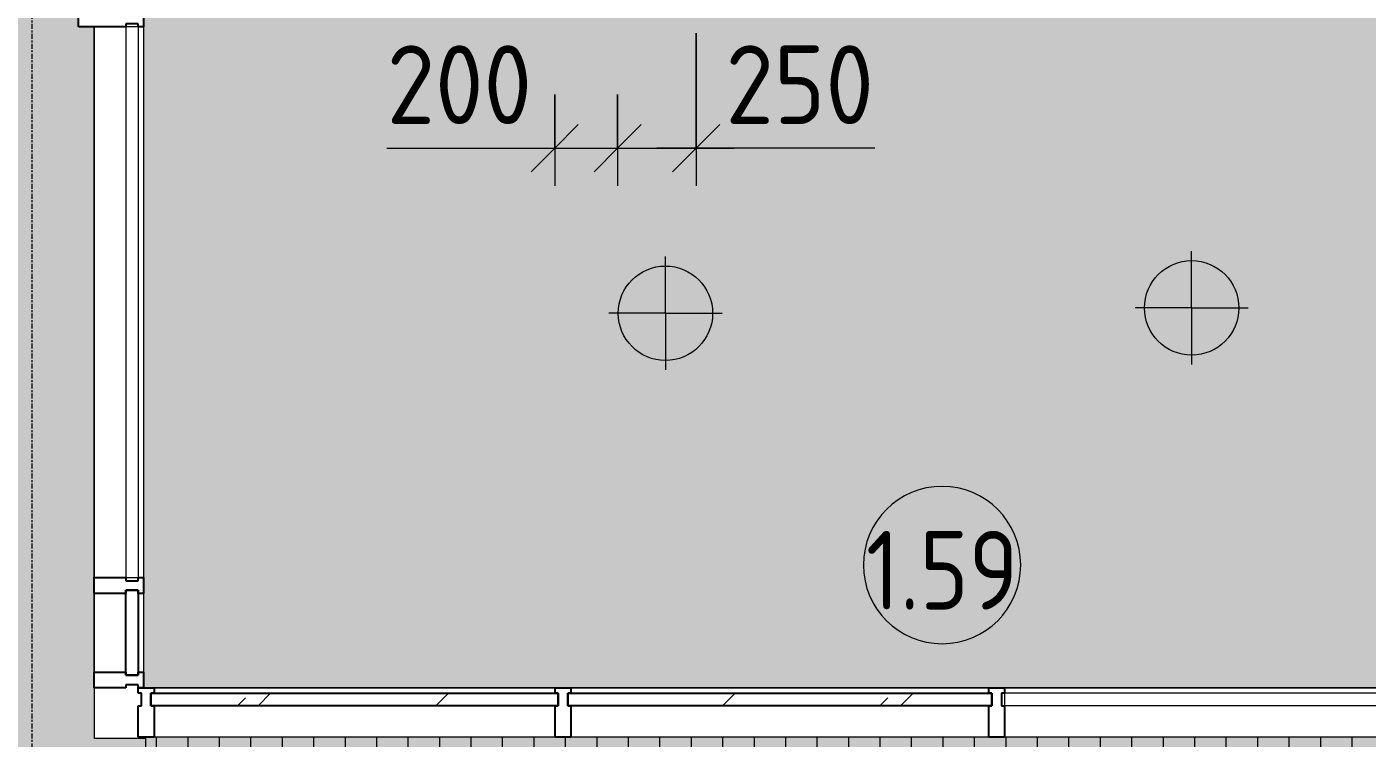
# Model space of a CAD drawing. Header units: millimetres. Extents: x 81610 to 276841, y -8553 to 29000.
# Drawn here: x 110693 to 114953, y 16290 to 18550 of the extents above; entities that cross this region are included whole.
import ezdxf

# ---------------------------------------------------------------- set-up
doc = ezdxf.new("R2010")
doc.units = ezdxf.units.MM
doc.linetypes.add('Осевая', pattern=[31.75, 6.35, -4.7625, 15.875, -4.7625])
for name, color, linetype, lineweight in [('A-ANNO-DIMS', 7, 'Continuous', 9), ('A-ANNO-DIMS-100', 7, 'Continuous', 9), ('A-ANNO-NOTE', 7, 'Continuous', 9), ('A-AREA-IDEN', 7, 'Continuous', 9), ('A-CLNG-PATT', 7, 'Continuous', 9), ('A-GLAZ-CURT', 7, 'Continuous', 9), ('A-GLAZ-CURT-1', 7, 'Continuous', 25), ('A-GLAZ-CWMG', 7, 'Continuous', 9), ('A-GLAZ-CWMG-1', 7, 'Continuous', 25), ('Оси-2', 7, 'Осевая', 9)]:
    doc.layers.add(name, color=color, linetype=linetype, lineweight=lineweight)
doc.layers.add('A-CLNG-1', color=7, linetype='Continuous', lineweight=9, true_color=0xeaeaea)
doc.layers.add('I-WALL-1', color=7, linetype='Continuous', lineweight=9, true_color=0x535353)
doc.layers.add('A-CLNG-PATT-1', color=7, linetype='Continuous', lineweight=9, transparency=1)
doc.styles.add('GOST Common', font='GOST_Common.ttf', dxfattribs={"width": 0.9, "height": 250})
doc.styles.add('ISOCPEUR', font='isocpeur.ttf', dxfattribs={"width": 0.9, "height": 250})
doc.dimstyles.new('ISO-2_5_0_9К_БОЛЬШОЙ_1', dxfattribs={"dimscale": 304.8, "dimtxt": 248.995294, "dimasz": 0.492126, "dimexe": 0.393701, "dimexo": 0.984252, "dimgap": 0, "dimtad": 1, "dimdec": 0, "dimrnd": 10, "dimzin": 0, "dimdsep": 46, "dimtxsty": 'ISOCPEUR', "dimblk1": 'OBLIQUE', "dimblk2": 'OBLIQUE', "dimsah": 1, "dimcen": 0.09, "dimdle": 0.393701, "dimazin": 0, "dimtfac": 1, "dimtdec": 4, "dimtix": 1, "dimtmove": 1, "dimatfit": 3, "dimfxl": 1, "dimtvp": 1, "dimtolj": 1, "dimtzin": 0, "dimarcsym": 2})

# ---------------------------------------------------------------- blocks, each defined once
blk = doc.blocks.new('Прямоугольный импост - Импост структурный с накладкой - 160мм Темный-32472260-Сводный план потолков 1 этажа в осях 23-33')
at = {"layer": 'A-GLAZ-CWMG'}
for p, q in [((112372, 16450), (111097, 16450)), ((112372, 16293), (111097, 16293))]:
    blk.add_line(p, q, dxfattribs=at)
blk = doc.blocks.new('Прямоугольный импост - Импост структурный с накладкой - 160мм Темный-30756008-Сводный план потолков 1 этажа в осях 23-33')
at = {"layer": 'A-GLAZ-CWMG-1'}
for p, q in [((0, 17), (-50, 17)), ((-50, 17), (-50, 0)), ((-50, 0), (-40, 0)), ((-40, 0), (-40, -40)), ((-10, 0), (0, 0)), ((-10, -40), (-10, 0)), ((0, 0), (0, 17)), ((-40, -40), (-50, -40)), ((-50, -40), (-50, -140)), ((0, -40), (-10, -40)), ((0, -140), (0, -40)), ((-50, -140), (0, -140))]:
    blk.add_line(p, q, dxfattribs=at)
blk = doc.blocks.new('Системная панель - Стекло - 40мм-32472403-Сводный план потолков 1 этажа в осях 23-33')
at = {"layer": 'A-GLAZ-CURT'}
h = blk.add_hatch(dxfattribs=at)
h.set_pattern_fill('FP_17', color=256, style=0, pattern_type=2)
h.set_pattern_definition([(225, (113186.22, 16333), (282.8427, -282.8427), [200, -600]), (225, (113386.22, 16433), (282.8427, -282.8427), [600, -200]), (225, (112986.22, 16533), (282.8427, -282.8427), [200, -600])])
h.paths.add_polyline_path([(-674.2, 40), (-674.2, 0), (674.2, 0), (674.2, 40), (280.7, 40)])
at = {"layer": 'A-GLAZ-CURT-1'}
for p, q in [((-674.2, 0), (-674.2, 40)), ((-674.2, 40), (674.2, 40)), ((674.2, 0), (-674.2, 0)), ((674.2, 40), (674.2, 0))]:
    blk.add_line(p, q, dxfattribs=at)
blk = doc.blocks.new('Прямоугольный импост - Импост структурный с накладкой - 160мм Темный-32472297-Сводный план потолков 1 этажа в осях 23-33')
at = {"layer": 'A-GLAZ-CWMG'}
for p, q in [((115550.4, 16450), (113800.4, 16450)), ((115550.4, 16293), (113800.4, 16293))]:
    blk.add_line(p, q, dxfattribs=at)
blk = doc.blocks.new('Прямоугольный импост - Импост структурный с накладкой - 160мм Темный-30755591-Сводный план потолков 1 этажа в осях 23-33')
at = {"layer": 'A-GLAZ-CWMG-1'}
for p, q in [((25, 17), (-25, 17)), ((-25, 17), (-25, 0)), ((-25, 0), (-15, 0)), ((-15, 0), (-15, -40)), ((15, 0), (25, 0)), ((15, -40), (15, 0)), ((25, 0), (25, 17)), ((-15, -40), (-25, -40)), ((-25, -40), (-25, -140)), ((25, -40), (15, -40)), ((25, -140), (25, -40)), ((-25, -140), (25, -140))]:
    blk.add_line(p, q, dxfattribs=at)
blk = doc.blocks.new('Прямоугольный импост - Импост структурный с накладкой - 160мм Темный-32356295-Сводный план потолков 1 этажа в осях 23-33')
at = {"layer": 'A-GLAZ-CWMG-1'}
for p, q in [((0, 140), (-50, 140)), ((-50, 140), (-50, 40)), ((0, 40), (0, 140)), ((-50, 40), (-40, 40)), ((-40, 0), (-50, 0)), ((-50, 0), (-50, -17)), ((-40, 40), (-40, 0)), ((-10, 0), (-10, 40)), ((-10, 40), (0, 40)), ((0, 0), (-10, 0)), ((0, -17), (0, 0)), ((-50, -17), (0, -17))]:
    blk.add_line(p, q, dxfattribs=at)
blk = doc.blocks.new('Системная панель - Стекло - 40мм-32356190-Сводный план потолков 1 этажа в осях 23-33')
at = {"layer": 'A-GLAZ-CURT-1'}
for p, q in [((-135, -40), (-135, 0)), ((-135, 0), (135, 0)), ((135, 0), (135, -40)), ((135, -40), (-135, -40))]:
    blk.add_line(p, q, dxfattribs=at)
blk = doc.blocks.new('Прямоугольный импост - Импост структурный с накладкой - 160мм Темный-32356291-Сводный план потолков 1 этажа в осях 23-33')
at = {"layer": 'A-GLAZ-CWMG-1'}
for p, q in [((25, 140), (-25, 140)), ((-25, 140), (-25, 40)), ((25, 40), (25, 140)), ((-25, 40), (-15, 40)), ((-15, 0), (-25, 0)), ((-25, 0), (-25, -17)), ((-15, 40), (-15, 0)), ((15, 0), (15, 40)), ((15, 40), (25, 40)), ((25, 0), (15, 0)), ((25, -17), (25, 0)), ((-25, -17), (25, -17))]:
    blk.add_line(p, q, dxfattribs=at)
blk = doc.blocks.new('Системная панель - Стекло - 40мм-32472267-Сводный план потолков 1 этажа в осях 23-33')
at = {"layer": 'A-GLAZ-CURT'}
h = blk.add_hatch(dxfattribs=at)
h.set_pattern_fill('FP_29', color=256, style=0, pattern_type=2)
h.set_pattern_definition([(225, (111834.5, 16333), (282.8427, -282.8427), [200, -600]), (225, (112034.5, 16433), (282.8427, -282.8427), [600, -200]), (225, (111634.5, 16533), (282.8427, -282.8427), [200, -600])])
h.paths.add_polyline_path([(-647.5, 40), (-647.5, 0), (647.5, 0), (647.5, 40), (-397.7, 40)])
at = {"layer": 'A-GLAZ-CURT-1'}
for p, q in [((-647.5, 0), (-647.5, 40)), ((-647.5, 40), (647.5, 40)), ((647.5, 0), (-647.5, 0)), ((647.5, 40), (647.5, 0))]:
    blk.add_line(p, q, dxfattribs=at)
blk = doc.blocks.new('Прямоугольный импост - Импост структурный с накладкой - 160мм Темный-32472299-Сводный план потолков 1 этажа в осях 23-33')
at = {"layer": 'A-GLAZ-CWMG'}
for p, q in [((113750.4, 16450), (112422, 16450)), ((113750.4, 16293), (112422, 16293))]:
    blk.add_line(p, q, dxfattribs=at)
blk = doc.blocks.new('Прямоугольный импост - Импост структурный с накладкой - 190мм-32819424-Сводный план потолков 1 этажа в осях 23-33')
at = {"layer": 'A-GLAZ-CWMG-1'}
for p, q in [((-50, 40), (-50, 190)), ((-50, 190), (0, 190)), ((-40, 40), (-50, 40)), ((-50, 0), (-40, 0)), ((-50, -17), (-50, 0)), ((-40, 0), (-40, 40)), ((0, 40), (-10, 40)), ((-10, 40), (-10, 0)), ((-10, 0), (0, 0)), ((0, -17), (-50, -17)), ((0, -3), (0, -17))]:
    blk.add_line(p, q, dxfattribs=at)
blk = doc.blocks.new('Прямоугольный импост - Импост структурный с накладкой - 160мм Темный-32356292-Сводный план потолков 1 этажа в осях 23-33')
at = {"layer": 'A-GLAZ-CWMG'}
for p, q in [((110907, 18550), (110907, 16800)), ((111047, 18550), (111007, 18550)), ((111007, 18550), (111007, 16800)), ((111047, 18550), (111047, 16800)), ((111064, 18550), (111064, 16800)), ((111007, 16800), (111047, 16800))]:
    blk.add_line(p, q, dxfattribs=at)
blk = doc.blocks.new('Прямоугольный импост - Импост структурный с накладкой - 160мм Темный-30755837-Сводный план потолков 1 этажа в осях 23-33')
at = {"layer": 'A-GLAZ-CWMG'}
for p, q in [((110907, 16750), (110907, 16500)), ((111064, 16750), (111064, 16500))]:
    blk.add_line(p, q, dxfattribs=at)
blk = doc.blocks.new('Прямоугольный импост - Импост структурный с накладкой - 160мм Темный-V11-Сводный план потолков 1 этажа в осях 23-33')
at = {"layer": 'A-GLAZ-CWMG'}
for p, q in [((115550.4, 16450), (113800.4, 16450)), ((113800.4, 16433), (113800.4, 16393)), ((115550.4, 16433), (113800.4, 16433)), ((115550.4, 16393), (115550.4, 16433)), ((115550.4, 16393), (113800.4, 16393)), ((115550.4, 16293), (113800.4, 16293))]:
    blk.add_line(p, q, dxfattribs=at)
blk = doc.blocks.new('Прямоугольный импост - Импост структурный с накладкой - 160мм Темный-32472301-Сводный план потолков 1 этажа в осях 23-33')
at = {"layer": 'A-GLAZ-CWMG'}
for p, q in [((113750.4, 16450), (112422, 16450)), ((113750.4, 16293), (112422, 16293))]:
    blk.add_line(p, q, dxfattribs=at)
blk = doc.blocks.new('Прямоугольный импост - Импост структурный с накладкой - 160мм Темный-32472265-Сводный план потолков 1 этажа в осях 23-33')
at = {"layer": 'A-GLAZ-CWMG'}
for p, q in [((112372, 16450), (111097, 16450)), ((112372, 16293), (111097, 16293))]:
    blk.add_line(p, q, dxfattribs=at)
blk = doc.blocks.new('Марка_Помещения - Номер-25198446-Сводный план потолков 1 этажа в осях 23-33')
at = {"layer": 'A-AREA-IDEN'}
for start, end in [(360, 180), (180, 360)]:
    blk.add_arc((0, 0), 2.5, start, end, dxfattribs=at)
blk = doc.blocks.new('DIMBLOCK34-Сводный план потолков 1 этажа в осях 23-33')
at = {"layer": 'A-ANNO-DIMS-100'}
for p, q in [((112370.4, 18335), (112370.4, 18044.5)), ((112370.4, 18164.5), (112370.4, 18335)), ((112570.4, 18335), (112570.4, 18044.5)), ((112570.4, 18164.5), (112570.4, 18335)), ((111836.5, 18164.5), (112410.6, 18164.5)), ((112250.4, 18164.5), (112570.4, 18164.5)), ((112410.6, 18164.5), (112470.4, 18164.5))]:
    blk.add_line(p, q, dxfattribs=at)
at = {"layer": 'A-ANNO-DIMS-100', "lineweight": 20}
for p, q in [((112370.4, 18164.5), (112445.4, 18239.5)), ((112570.4, 18164.5), (112645.4, 18239.5)), ((112370.4, 18164.5), (112295.4, 18089.5)), ((112570.4, 18164.5), (112495.4, 18089.5))]:
    blk.add_line(p, q, dxfattribs=at)
at = {"layer": 'A-ANNO-DIMS-100', "color": 0, "insert": (111836.5, 18491.1), "char_height": 250, "width": 568.858, "attachment_point": 1, "line_spacing_factor": 1.149209, "style": 'ISOCPEUR'}
blk.add_mtext('200', dxfattribs=at)
blk = doc.blocks.new('_Oblique')
at = {"color": 0, "linetype": 'ByBlock', "lineweight": -2}
blk.add_line((-0.5, -0.5), (0.5, 0.5), dxfattribs=at)
blk = doc.blocks.new('DIMBLOCK35-Сводный план потолков 1 этажа в осях 23-33')
at = {"layer": 'A-ANNO-DIMS-100'}
for p, q in [((112820.4, 18530), (112820.4, 18044.5)), ((112820.4, 18164.5), (112820.4, 18530)), ((112570.4, 18335), (112570.4, 18044.5)), ((112570.4, 18164.5), (112570.4, 18335)), ((112570.4, 18164.5), (112940.4, 18164.5)), ((112813.4, 18164.5), (112695.4, 18164.5)), ((113387.5, 18164.5), (112813.4, 18164.5))]:
    blk.add_line(p, q, dxfattribs=at)
at = {"layer": 'A-ANNO-DIMS-100', "lineweight": 20}
for p, q in [((112570.4, 18164.5), (112645.4, 18239.5)), ((112820.4, 18164.5), (112895.4, 18239.5)), ((112570.4, 18164.5), (112495.4, 18089.5)), ((112820.4, 18164.5), (112745.4, 18089.5))]:
    blk.add_line(p, q, dxfattribs=at)
at = {"layer": 'A-ANNO-DIMS-100', "color": 0, "insert": (112913.4, 18491.1), "char_height": 250, "width": 568.858, "attachment_point": 1, "line_spacing_factor": 1.149209, "style": 'ISOCPEUR'}
blk.add_mtext('250', dxfattribs=at)

msp = doc.modelspace()

# ---------------------------------------------------------------- hatches: boundary and pattern name
at = {"layer": 'A-CLNG-PATT'}
h = msp.add_hatch(dxfattribs=at)
h.set_pattern_fill('FP_35', color=256, style=0, pattern_type=2)
h.set_pattern_definition([(0, (109305, 16338.5), (0, -100), []), (270, (109305, 16338.5), (-100, -6e-15), [])])
h.paths.add_polyline_path([(117790, 13620), (117790, 16229), (116120.4, 16229), (116121, 13620), (117773, 13620)])
h.paths.add_polyline_path([(115580, 14000), (115580, 16293), (111070, 16293), (111070, 14000), (115499, 14000)])
h.paths.add_polyline_path([(106071.9, 14000), (110529, 14000), (110529, 19120), (106070, 19120), (106070, 14000)])
h.paths.add_polyline_path([(105530, 14000), (105530, 19120), (100820, 19120), (100821, 17750), (101418, 17750), (101418, 14000), (104725.2, 14000)])
h.paths.add_polyline_path([(117774, 15525), (117774, 15575), (117789, 15575), (117789, 15525)])
h.paths.add_polyline_path([(101419, 15575), (101419, 15675), (101439, 15675), (101439, 15575)])
h.paths.add_polyline_path([(101439, 16325), (101419, 16325), (101419, 16425), (101439, 16425)])
at = {"layer": 'A-CLNG-PATT-1'}
h = msp.add_hatch(color=256, dxfattribs=at)
h.paths.add_polyline_path([(117790, 13620), (117790, 16229), (116120.4, 16229), (116121, 13620), (117773, 13620)])
h.paths.add_polyline_path([(115580, 14000), (115580, 16293), (111070, 16293), (111070, 14000), (115499, 14000)])
h.paths.add_polyline_path([(106071.9, 14000), (110529, 14000), (110529, 19120), (106070, 19120), (106070, 14000)])
h.paths.add_polyline_path([(105530, 14000), (105530, 19120), (100820, 19120), (100821, 17750), (101418, 17750), (101418, 14000), (104725.2, 14000)])
h.paths.add_polyline_path([(117774, 15525), (117774, 15575), (117789, 15575), (117789, 15525)])
h.paths.add_polyline_path([(101419, 15575), (101419, 15675), (101439, 15675), (101439, 15575)])
h.paths.add_polyline_path([(101439, 16325), (101419, 16325), (101419, 16425), (101439, 16425)])
for points in [[(115499, 16450), (115600.4, 16450), (115600.4, 16520), (117740, 16520), (117740, 18830), (116170.4, 18830), (116170.4, 18530), (115530.4, 18530), (115530.4, 18900), (112820.4, 18900), (112820.4, 18830), (112595.4, 18830), (112595.4, 18815), (112545.4, 18815), (112545.4, 18830), (112395.4, 18830), (112395.4, 18815), (112345.4, 18815), (112345.4, 18830), (111120, 18830), (111120, 18600), (111064, 18600), (111064, 16450), (114152.3, 16450)], [(111050, 14000), (111070, 14000), (111070, 16290), (110907, 16290), (110907, 18550), (110857, 18550), (110857, 18580), (110530, 18580), (110530, 14000)]]:
    msp.add_hatch(color=256, dxfattribs=at).paths.add_polyline_path(points)

# ---------------------------------------------------------------- linework, layer by layer
at = {"layer": 'A-ANNO-NOTE'}
for p, q in [((112722.5, 17640), (112722.5, 17820)), ((114395, 17657.1), (114395, 17837.1)), ((112722.5, 17640), (112542.5, 17640)), ((112722.5, 17640), (112722.5, 17460)), ((112722.5, 17640), (112902.5, 17640)), ((114395, 17657.1), (114215, 17657.1)), ((114395, 17657.1), (114395, 17477.1)), ((114395, 17657.1), (114575, 17657.1))]:
    msp.add_line(p, q, dxfattribs=at)
for centre in [(112722.5, 17640), (114395, 17657.1)]:
    msp.add_circle(centre, 150, dxfattribs=at)
at = {"layer": 'A-CLNG-1'}
for p, q in [((110907, 16750), (110907, 18550)), ((111064, 16800), (111064, 16750)), ((110907, 16500), (110907, 16750)), ((111064, 16750), (111064, 16500)), ((110907, 16499.4), (110907, 16290)), ((111064, 16499.4), (111064, 16450)), ((111064, 16450), (115600.4, 16450)), ((110907, 16290), (111070, 16290)), ((115580, 16293), (111070, 16293)), ((111070, 16293), (111070, 14000))]:
    msp.add_line(p, q, dxfattribs=at)
at = {"layer": 'I-WALL-1'}
msp.add_line((111071, 14001), (111071, 16293), dxfattribs=at)
at = {"layer": 'Оси-2'}
msp.add_line((110710, 593.7), (110710, 19528.3), dxfattribs=at)

# ---------------------------------------------------------------- block references
at = {"layer": 'A-AREA-IDEN', "xscale": 99.99999999999993, "yscale": 99.99999999999993, "zscale": 99.99999999999993}
msp.add_blockref('Марка_Помещения - Номер-25198446-Сводный план потолков 1 этажа в осях 23-33', (113601.7, 16840.1), dxfattribs=at)
at = {"layer": 'A-GLAZ-CURT'}
for name, p, rotation in [('Системная панель - Стекло - 40мм-32356190-Сводный план потолков 1 этажа в осях 23-33', (111047, 16625), 270), ('Системная панель - Стекло - 40мм-32472267-Сводный план потолков 1 этажа в осях 23-33', (111734.5, 16433), 180), ('Системная панель - Стекло - 40мм-32472403-Сводный план потолков 1 этажа в осях 23-33', (113086.2, 16433), 180)]:
    msp.add_blockref(name, p, dxfattribs=dict(at, rotation=rotation))
at = {"layer": 'A-GLAZ-CWMG', "rotation": 90}
msp.add_blockref('Прямоугольный импост - Импост структурный с накладкой - 190мм-32819424-Сводный план потолков 1 этажа в осях 23-33', (111047, 18600), dxfattribs=at)
at = {"layer": 'A-GLAZ-CWMG'}
for name in ['Прямоугольный импост - Импост структурный с накладкой - 160мм Темный-32356292-Сводный план потолков 1 этажа в осях 23-33', 'Прямоугольный импост - Импост структурный с накладкой - 160мм Темный-30755837-Сводный план потолков 1 этажа в осях 23-33', 'Прямоугольный импост - Импост структурный с накладкой - 160мм Темный-32472260-Сводный план потолков 1 этажа в осях 23-33', 'Прямоугольный импост - Импост структурный с накладкой - 160мм Темный-32472265-Сводный план потолков 1 этажа в осях 23-33', 'Прямоугольный импост - Импост структурный с накладкой - 160мм Темный-32472299-Сводный план потолков 1 этажа в осях 23-33', 'Прямоугольный импост - Импост структурный с накладкой - 160мм Темный-32472301-Сводный план потолков 1 этажа в осях 23-33', 'Прямоугольный импост - Импост структурный с накладкой - 160мм Темный-32472297-Сводный план потолков 1 этажа в осях 23-33', 'Прямоугольный импост - Импост структурный с накладкой - 160мм Темный-V11-Сводный план потолков 1 этажа в осях 23-33']:
    msp.add_blockref(name, (0, 0), dxfattribs=at)
at = {"layer": 'A-GLAZ-CWMG', "extrusion": (0, 0, -1), "rotation": 270}
for name, p in [('Прямоугольный импост - Импост структурный с накладкой - 160мм Темный-32356291-Сводный план потолков 1 этажа в осях 23-33', (-111047, 16775)), ('Прямоугольный импост - Импост структурный с накладкой - 160мм Темный-32356295-Сводный план потолков 1 этажа в осях 23-33', (-111047, 16450))]:
    msp.add_blockref(name, p, dxfattribs=at)
at = {"layer": 'A-GLAZ-CWMG', "extrusion": (0, 0, -1)}
for name, p in [('Прямоугольный импост - Импост структурный с накладкой - 160мм Темный-30756008-Сводный план потолков 1 этажа в осях 23-33', (-111047, 16433)), ('Прямоугольный импост - Импост структурный с накладкой - 160мм Темный-30755591-Сводный план потолков 1 этажа в осях 23-33', (-112397, 16433)), ('Прямоугольный импост - Импост структурный с накладкой - 160мм Темный-30755591-Сводный план потолков 1 этажа в осях 23-33', (-113775.4, 16433))]:
    msp.add_blockref(name, p, dxfattribs=at)

# ---------------------------------------------------------------- texts
at = {"layer": 'A-AREA-IDEN', "insert": (113359.8, 16948.7), "char_height": 250, "width": 606.076, "attachment_point": 1, "style": 'GOST Common'}
msp.add_mtext('1.59', dxfattribs=at)

# ---------------------------------------------------------------- dimensions: what is measured, and where the dimension line sits
at = {"layer": 'A-ANNO-DIMS'}
for base, p1, p2, override, picture, middle in [((112820.4, 18164.5), (112570.4, 18635), (112820.4, 18830), {"dimpost": '<>', "dimfxl": 317.056777}, 'DIMBLOCK35-Сводный план потолков 1 этажа в осях 23-33', (113197.8, 18324.4)), ((112570.4, 18164.5), (112370.4, 18635), (112570.4, 18635), {"dimpost": '<>', "dimfxl": 200}, 'DIMBLOCK34-Сводный план потолков 1 этажа в осях 23-33', (112121, 18324.4))]:
    dim = msp.add_linear_dim(base=base, p1=p1, p2=p2, dimstyle='ISO-2_5_0_9К_БОЛЬШОЙ_1', override=override, dxfattribs=at)
    dim.commit()
    dim.dimension.update_dxf_attribs({"geometry": picture, "text_midpoint": middle, "dimtype": 160})

doc.saveas('drawing.dxf')
